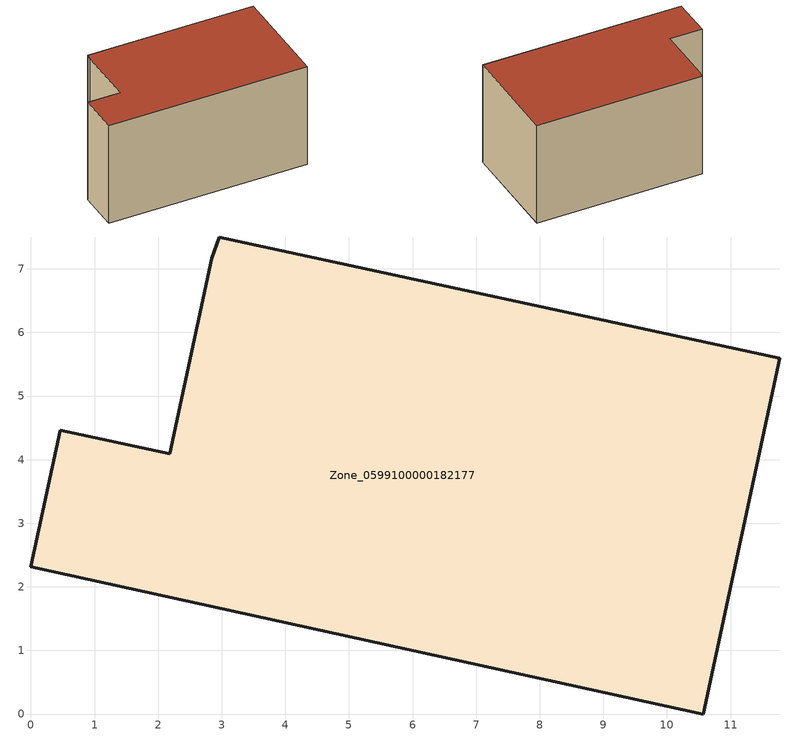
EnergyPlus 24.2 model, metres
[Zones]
Zone_0599100000182177
 floor ground (C_G): 11.77,5.59 10.57,0 0,2.32 0.46,4.46 2.18,4.09 2.85,7.16 2.96,7.5 z0
 wall outside (C_F): 0.46,4.46 0,2.32 10.57,0 11.77,5.59 2.96,7.5 2.85,7.16 2.18,4.09 0.46,4.46 z0:5.79
 roof outside (C_R): 2.85,7.16 2.18,4.09 0.46,4.46 0,2.32 10.57,0 11.77,5.59 2.96,7.5 z5.79
[BUILDING]
Pand.0599100000182177: North Axis=0; Terrain=City; Loads Convergence Tolerance Value=0.04; Temperature Convergence Tolerance Value=0.4; Solar Distribution=FullExterior; Maximum Number of Warmup Days=25; Minimum Number of Warmup Days=1
[Site:Location]
Rotterdam.The.Hague.AP_ZH_NLD Design_Conditions: Latitude=51.96; Longitude=4.45; Time Zone=1; Elevation=-4.5
[SITE:GROUNDTEMPERATURE:BUILDINGSURFACE]
18, 18, 18, 18, 18, 18, 18, 18, 18, 18, 18, 18
[MATERIAL] Thermal Absorptance=0.9; Solar Absorptance=0.7; Visible Absorptance=0.7
Name | Roughness | Thickness | Conductivity | Density | Specific Heat
G.TI.1975-1991 | MediumSmooth | 0.15 | 0.288461 | 540 | 1210
F.TI.1975-1991 | Rough | 0.3 | 0.230769 | 1920 | 840
R.TI.1975-1991 | MediumRough | 0.2 | 0.153846 | 1500 | 1000
[CONSTRUCTION]
C_G: G.TI.1975-1991
C_F: F.TI.1975-1991
C_R: R.TI.1975-1991
[ZONE]
Zone_0599100000182177: Type=1; Multiplier=1; Ceiling Height=Autocalculate; Volume=Autocalculate; Floor Area=autocalculate; Part of Total Floor Area=Yes
[ZONEINFILTRATION:DESIGNFLOWRATE]
Infil_Zone_0599100000182177: Zone or ZoneList or Space or SpaceList=Zone_0599100000182177; Schedule=AlwaysOn; Design Flow Rate Calculation Method=Flow/Area; Flow Rate per Floor Area=0.003; Constant Term Coefficient=1; Temperature Term Coefficient=0; Velocity Term Coefficient=0; Velocity Squared Term Coefficient=0
[HVACTEMPLATE:ZONE:IDEALLOADSAIRSYSTEM]
Zone_0599100000182177: Maximum Heating Supply Air Temperature=50; Minimum Cooling Supply Air Temperature=13; Maximum Heating Supply Air Humidity Ratio=0.0156; Minimum Cooling Supply Air Humidity Ratio=0.0077; Heating Limit=NoLimit; Cooling Limit=NoLimit; Dehumidification Control Type=ConstantSensibleHeatRatio; Cooling Sensible Heat Ratio=0.7; Dehumidification Setpoint=60; Humidification Control Type=None; Humidification Setpoint=30; Outdoor Air Method=None; Outdoor Air Flow Rate per Person=0.00944; Outdoor Air Flow Rate per Zone Floor Area=0; Outdoor Air Flow Rate per Zone=0; Demand Controlled Ventilation Type=None; Outdoor Air Economizer Type=NoEconomizer; Heat Recovery Type=None; Sensible Heat Recovery Effectiveness=0.7; Latent Heat Recovery Effectiveness=0.65
[ZONECONTROL:THERMOSTAT]
ThermostatControl_Zone_0599100000182177: Zone or ZoneList=Zone_0599100000182177; Control Type Schedule=DualSetpointControlType; Control 1=Thermostat_Zone_0599100000182177; Temperature Difference Between Cutout And Setpoint=0
[THERMOSTATSETPOINT:DUALSETPOINT]
Thermostat_Zone_0599100000182177: Heating Setpoint Temperature Schedule=HeatingSetpoint_Zone_0599100000182177; Cooling Setpoint Temperature Schedule=CoolingSetpoint_Zone_0599100000182177
[SCHEDULE:COMPACT]
HeatingSetpoint_Zone_0599100000182177: Through: 12/31, For: AllDays, Until: 24:00, 21
CoolingSetpoint_Zone_0599100000182177: Through: 12/31, For: AllDays, Until: 24:00, 24
DualSetpointControlType: Through: 12/31, For: AllDays, Until: 24:00, 4
AlwaysOn: Through: 12/31, For: AllDays, Until: 24:00, 1
